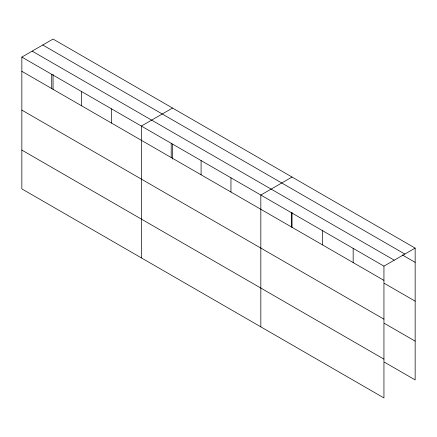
<?xml version="1.0" encoding="UTF-8"?>
<svg xmlns="http://www.w3.org/2000/svg" width="437" height="437" viewBox="0 0 437 437"><rect width="100%" height="100%" fill="white"/><g stroke="black" fill="none" stroke-linecap="round" stroke-linejoin="round"><path stroke-width="0.66" d="M53.057 89.372L53.057 74.394M172.549 159.041L172.549 144.063M292.036 227.344L292.036 212.371M21.85 57.078L383.943 266.133L383.943 397.938L21.85 188.888L21.85 57.078L53.057 39.062L415.15 248.112L415.15 379.922L384.374 362.153M172.549 108.048L141.342 126.064L141.342 257.874M292.036 177.034L260.829 195.055L260.829 326.86M383.943 266.133L415.15 248.112M42.76 45.006L404.853 254.061M402.373 254.968L415.15 262.347M32.147 51.134L394.24 260.184M21.85 71.313L383.943 280.363M384.374 283.378L415.15 301.148M21.85 110.113L383.943 319.163M384.374 323.353L415.15 341.122M21.85 150.088L383.943 359.138M353.162 248.363L353.162 262.593M322.386 230.594L322.386 244.824M291.61 212.824L291.61 227.054M230.96 177.804L230.96 192.04M201.086 160.559L201.086 174.795M171.211 143.314L171.211 157.544M111.468 108.818L111.468 123.054M81.593 91.573L81.593 105.803M51.724 74.323L51.724 88.558"/></g></svg>
